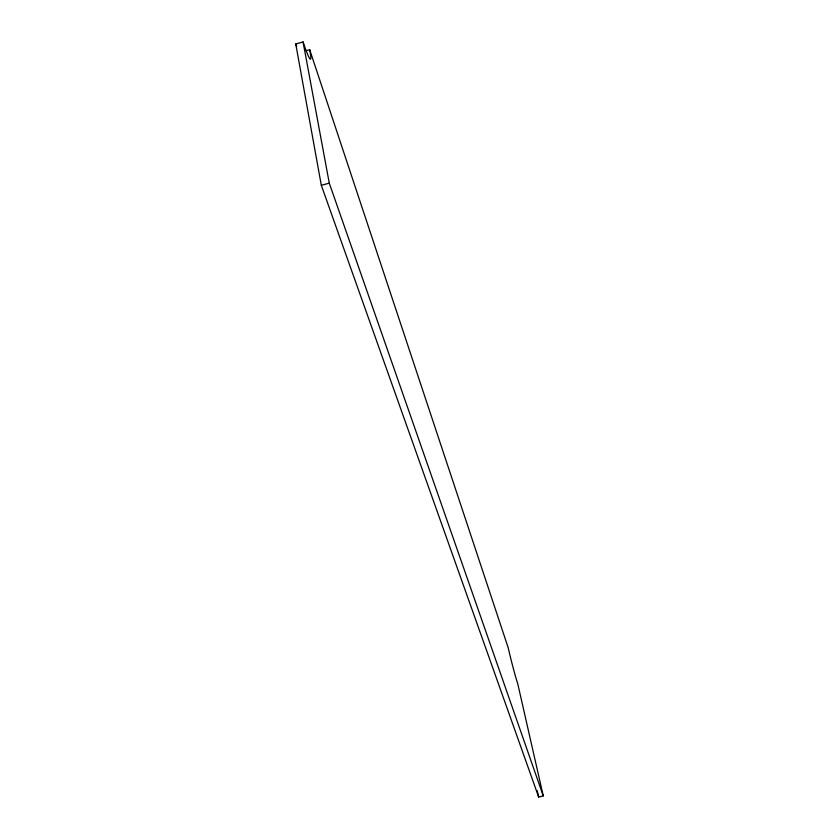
<?xml version="1.0" encoding="UTF-8"?>
<svg xmlns="http://www.w3.org/2000/svg" width="839" height="839" viewBox="0 0 839 839"><rect width="100%" height="100%" fill="white"/><g stroke="black" fill="none" stroke-linecap="round" stroke-linejoin="round"><path stroke-width="1.26" d="M295.748 43.974L303.068 41.95A47.131 3.073 74.3 0 0 309.706 49.742L508.193 647.75A26.921 1.133 75.8 0 0 517.747 683.733L543.253 795.917L538.669 797.05L321.316 185.314L295.748 43.974A47.12 3.272 74.3 0 0 296.681 46.69M306.183 50.707L309.706 49.742M321.316 185.314L329.276 183.154L303.068 41.95M329.276 183.154L543.253 795.917M537.233 790.674L538.669 797.05"/></g></svg>
